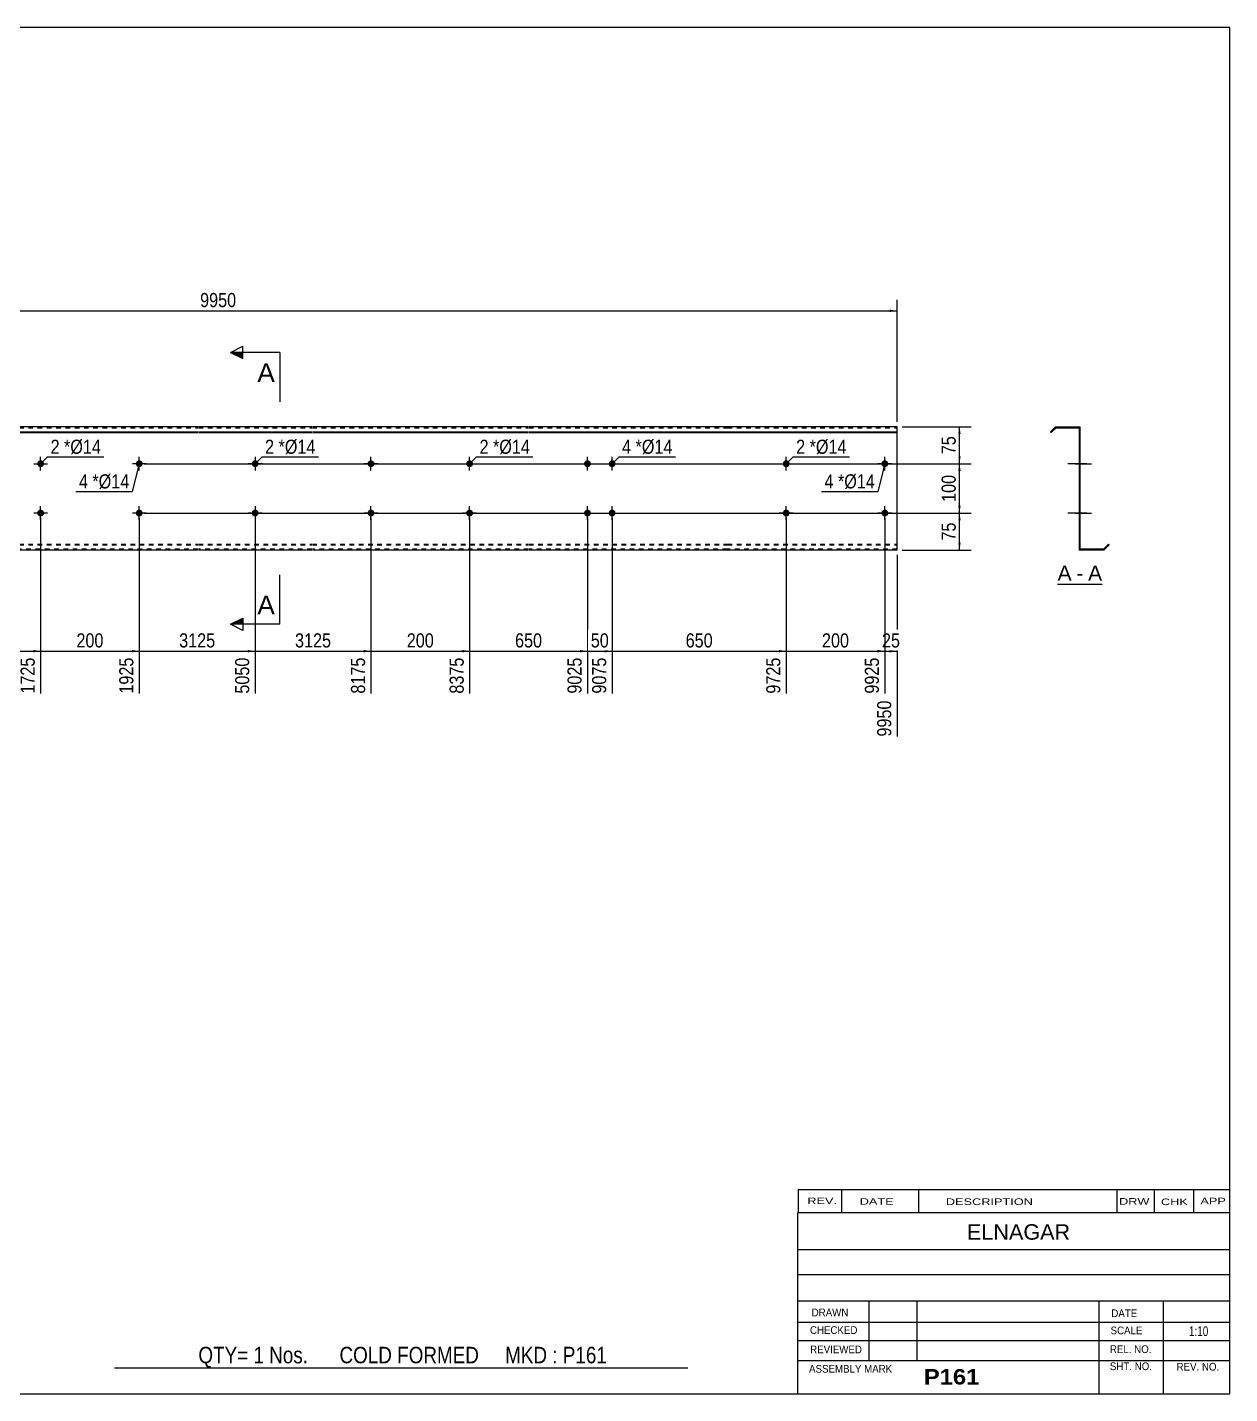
# Model space of a CAD drawing. Header units: millimetres. Extents: x -60 to 343, y -184 to 93.
# Drawn here: x 99 to 342.8, y -183.5 to 93.5 of the extents above; entities that cross this region are included whole.
import ezdxf

# ---------------------------------------------------------------- set-up
doc = ezdxf.new("R2010")
doc.units = ezdxf.units.MM
doc.linetypes.add('DXK_LINE_DOT1', pattern=[1.8814, 0.9407, -0.9407])
doc.styles.add('Arial', font='ARIAL.TTF', dxfattribs={"height": 0.2})
doc.styles.add('Arial Bold', font='ARIALBD.TTF', dxfattribs={"height": 0.2})
doc.styles.add('Arial Narrow', font='ARIALN.TTF', dxfattribs={"height": 0.2})

# ---------------------------------------------------------------- blocks, each defined once
blk = doc.blocks.new('Unknown-627189001-1825')
at = {"color": 5, "linetype": 'Continuous'}
for p, q in [((342.8, 93.47), (-57.2, 93.47)), ((-57.2, 93.47), (-57.2, -183.53)), ((342.8, -183.53), (342.8, 93.47)), ((-57.2, -183.53), (342.8, -183.53))]:
    blk.add_line(p, q, dxfattribs=at)
at = {"color": 174, "linetype": 'Continuous', "style": 'Arial'}
blk.add_text('Tekla structures', height=1.9102, rotation=90, dxfattribs=at).set_placement((-57.7, -183.03))
blk = doc.blocks.new('Unknown-627189001-12 - 1239')
at = {"color": 7, "linetype": 'Continuous'}
blk.add_line((307.9, -19.45), (316.93, -19.45), dxfattribs=at)
at = {"color": 0, "linetype": 'Continuous'}
blk.add_wipeout([(310.74, -18.7), (310.74, -15.5), (307.9, -15.5), (307.9, -18.7)], dxfattribs=at)
blk.add_wipeout([(313.13, -18.7), (313.13, -15.5), (311.7, -15.5), (311.7, -18.7)], dxfattribs=at)
at = {"color": 96, "linetype": 'Continuous', "style": 'Arial'}
blk.add_text('A', height=3.06, dxfattribs=at).set_placement((307.9, -18.7))
at = {"color": 0, "linetype": 'Continuous'}
blk.add_wipeout([(316.93, -18.7), (316.93, -15.5), (314.09, -15.5), (314.09, -18.7)], dxfattribs=at)
at = {"color": 96, "linetype": 'Continuous', "style": 'Arial'}
for s, p in [('A', (314.09, -18.7)), ('-', (311.7, -18.7))]:
    blk.add_text(s, height=3.06, dxfattribs=at).set_placement(p)
blk = doc.blocks.new('Bolt-627189001-1223 - 1203')
at = {"linetype": 'Continuous'}
blk.add_hatch(color=3, dxfattribs=at).paths.add_polyline_path([(187.98, -5, -1), (189.38, -5, -1)])
at = {"color": 3, "linetype": 'Continuous'}
for p, q in [((190.08, -5), (187.28, -5)), ((188.68, -6.4), (188.68, -3.6))]:
    blk.add_line(p, q, dxfattribs=at)
blk = doc.blocks.new('Part-627189001-1218 - 1203')
at = {"color": 2, "linetype": 'Continuous'}
for p, q in [((49.4, 12.5), (0, 12.5)), ((0, 12.5), (0, -12.5)), ((0, 11.44), (49.4, 11.44)), ((0, 11.3), (49.4, 11.3)), ((89.69, 12.5), (49.5, 12.5)), ((49.5, 11.44), (89.69, 11.44)), ((49.5, 11.3), (89.69, 11.3)), ((133.59, 12.5), (89.79, 12.5)), ((89.79, 11.44), (133.59, 11.44)), ((89.79, 11.3), (133.59, 11.3)), ((156.69, 12.5), (133.69, 12.5)), ((133.69, 11.44), (156.69, 11.44)), ((133.69, 11.3), (156.69, 11.3)), ((200.58, 12.5), (156.79, 12.5)), ((156.79, 11.44), (200.58, 11.44)), ((156.79, 11.3), (200.58, 11.3)), ((240.88, 12.5), (200.68, 12.5)), ((200.68, 11.44), (240.88, 11.44)), ((200.68, 11.3), (240.88, 11.3)), ((275.38, 12.5), (240.98, 12.5)), ((240.98, 11.44), (275.38, 11.44)), ((240.98, 11.3), (275.38, 11.3)), ((275.38, -12.5), (275.38, 12.5)), ((49.4, -12.5), (0, -12.5)), ((89.69, -12.5), (49.5, -12.5)), ((133.59, -12.5), (89.79, -12.5)), ((156.69, -12.5), (133.69, -12.5)), ((200.58, -12.5), (156.79, -12.5)), ((240.88, -12.5), (200.68, -12.5)), ((275.38, -12.5), (240.98, -12.5))]:
    blk.add_line(p, q, dxfattribs=at)
at = {"color": 7, "linetype": 'DXK_LINE_DOT1'}
for p, q in [((0, 12.3), (49.4, 12.3)), ((49.5, 12.3), (89.69, 12.3)), ((89.79, 12.3), (133.59, 12.3)), ((133.69, 12.3), (156.69, 12.3)), ((156.79, 12.3), (200.58, 12.3)), ((200.68, 12.3), (240.88, 12.3)), ((240.98, 12.3), (275.38, 12.3)), ((0, -11.3), (49.4, -11.3)), ((0, -11.44), (49.4, -11.44)), ((49.4, -12.3), (0, -12.3)), ((49.5, -11.3), (89.69, -11.3)), ((49.5, -11.44), (89.69, -11.44)), ((89.69, -12.3), (49.5, -12.3)), ((89.79, -11.3), (133.59, -11.3)), ((89.79, -11.44), (133.59, -11.44)), ((133.59, -12.3), (89.79, -12.3)), ((133.69, -11.3), (156.69, -11.3)), ((133.69, -11.44), (156.69, -11.44)), ((156.69, -12.3), (133.69, -12.3)), ((156.79, -11.3), (200.58, -11.3)), ((156.79, -11.44), (200.58, -11.44)), ((200.58, -12.3), (156.79, -12.3)), ((200.68, -11.3), (240.88, -11.3)), ((200.68, -11.44), (240.88, -11.44)), ((240.88, -12.3), (200.68, -12.3)), ((240.98, -11.3), (275.38, -11.3)), ((240.98, -11.44), (275.38, -11.44)), ((275.38, -12.3), (240.98, -12.3))]:
    blk.add_line(p, q, dxfattribs=at)
blk = doc.blocks.new('Bolt-627189001-1219 - 1203')
at = {"linetype": 'Continuous'}
for points in [[(211.88, 5, -1), (213.28, 5, -1)], [(216.88, 5, -1), (218.28, 5, -1)], [(211.88, -5, -1), (213.28, -5, -1)], [(216.88, -5, -1), (218.28, -5, -1)]]:
    blk.add_hatch(color=3, dxfattribs=at).paths.add_polyline_path(points)
at = {"color": 3, "linetype": 'Continuous'}
for p, q in [((212.58, 3.6), (212.58, 6.4)), ((217.58, 3.6), (217.58, 6.4)), ((211.18, 5), (213.98, 5)), ((216.18, 5), (218.98, 5)), ((211.18, -5), (213.98, -5)), ((212.58, -6.4), (212.58, -3.6)), ((216.18, -5), (218.98, -5)), ((217.58, -6.4), (217.58, -3.6))]:
    blk.add_line(p, q, dxfattribs=at)
blk = doc.blocks.new('Bolt-627189001-1220 - 1203')
at = {"linetype": 'Continuous'}
blk.add_hatch(color=3, dxfattribs=at).paths.add_polyline_path([(187.98, 5, -1), (189.38, 5, -1)])
at = {"color": 3, "linetype": 'Continuous'}
for p, q in [((188.68, 3.6), (188.68, 6.4)), ((187.28, 5), (190.08, 5))]:
    blk.add_line(p, q, dxfattribs=at)
blk = doc.blocks.new('Bolt-627189001-1221 - 1203')
at = {"linetype": 'Continuous'}
blk.add_hatch(color=3, dxfattribs=at).paths.add_polyline_path([(252.18, 5, -1), (253.58, 5, -1)])
at = {"color": 3, "linetype": 'Continuous'}
for p, q in [((252.88, 3.6), (252.88, 6.4)), ((251.48, 5), (254.28, 5))]:
    blk.add_line(p, q, dxfattribs=at)
blk = doc.blocks.new('Bolt-627189001-1222 - 1203')
at = {"linetype": 'Continuous'}
blk.add_hatch(color=3, dxfattribs=at).paths.add_polyline_path([(252.18, -5, -1), (253.58, -5, -1)])
at = {"color": 3, "linetype": 'Continuous'}
for p, q in [((254.28, -5), (251.48, -5)), ((252.88, -6.4), (252.88, -3.6))]:
    blk.add_line(p, q, dxfattribs=at)
blk = doc.blocks.new('Bolt-627189001-1224 - 1203')
at = {"linetype": 'Continuous'}
for points in [[(167.98, -5, -1), (169.38, -5, -1)], [(272.18, -5, -1), (273.58, -5, -1)]]:
    blk.add_hatch(color=3, dxfattribs=at).paths.add_polyline_path(points)
at = {"color": 3, "linetype": 'Continuous'}
for p, q in [((170.08, -5), (167.28, -5)), ((168.68, -6.4), (168.68, -3.6)), ((274.28, -5), (271.48, -5)), ((272.88, -6.4), (272.88, -3.6))]:
    blk.add_line(p, q, dxfattribs=at)
blk = doc.blocks.new('Bolt-627189001-1225 - 1203')
at = {"linetype": 'Continuous'}
for points in [[(167.98, 5, -1), (169.38, 5, -1)], [(272.18, 5, -1), (273.58, 5, -1)]]:
    blk.add_hatch(color=3, dxfattribs=at).paths.add_polyline_path(points)
at = {"color": 3, "linetype": 'Continuous'}
for p, q in [((168.68, 3.6), (168.68, 6.4)), ((272.88, 3.6), (272.88, 6.4)), ((170.08, 5), (167.28, 5)), ((274.28, 5), (271.48, 5))]:
    blk.add_line(p, q, dxfattribs=at)
blk = doc.blocks.new('Bolt-627189001-1226 - 1203')
at = {"linetype": 'Continuous'}
for points in [[(16.8, 5, -1), (18.2, 5, -1)], [(120.99, 5, -1), (122.39, 5, -1)]]:
    blk.add_hatch(color=3, dxfattribs=at).paths.add_polyline_path(points)
at = {"color": 3, "linetype": 'Continuous'}
for p, q in [((17.5, 3.6), (17.5, 6.4)), ((121.69, 3.6), (121.69, 6.4)), ((18.9, 5), (16.1, 5)), ((123.09, 5), (120.29, 5))]:
    blk.add_line(p, q, dxfattribs=at)
blk = doc.blocks.new('Bolt-627189001-1227 - 1203')
at = {"linetype": 'Continuous'}
for points in [[(16.8, -5, -1), (18.2, -5, -1)], [(120.99, -5, -1), (122.39, -5, -1)]]:
    blk.add_hatch(color=3, dxfattribs=at).paths.add_polyline_path(points)
at = {"color": 3, "linetype": 'Continuous'}
for p, q in [((18.9, -5), (16.1, -5)), ((17.5, -6.4), (17.5, -3.6)), ((123.09, -5), (120.29, -5)), ((121.69, -6.4), (121.69, -3.6))]:
    blk.add_line(p, q, dxfattribs=at)
blk = doc.blocks.new('Bolt-627189001-1228 - 1203')
at = {"linetype": 'Continuous'}
for points in [[(145.89, 5, -1), (144.49, 5, -1)], [(145.89, -5, -1), (144.49, -5, -1)]]:
    blk.add_hatch(color=3, dxfattribs=at).paths.add_polyline_path(points)
at = {"color": 3, "linetype": 'Continuous'}
for p, q in [((145.19, 6.4), (145.19, 3.6)), ((146.59, 5), (143.79, 5)), ((146.59, -5), (143.79, -5)), ((145.19, -3.6), (145.19, -6.4))]:
    blk.add_line(p, q, dxfattribs=at)
blk = doc.blocks.new('Bolt-627189001-1231 - 1203')
at = {"linetype": 'Continuous'}
blk.add_hatch(color=3, dxfattribs=at).paths.add_polyline_path([(100.99, 5, -1), (102.39, 5, -1)])
at = {"color": 3, "linetype": 'Continuous'}
for p, q in [((101.69, 3.6), (101.69, 6.4)), ((100.29, 5), (103.09, 5))]:
    blk.add_line(p, q, dxfattribs=at)
blk = doc.blocks.new('Bolt-627189001-1232 - 1203')
at = {"linetype": 'Continuous'}
blk.add_hatch(color=3, dxfattribs=at).paths.add_polyline_path([(100.99, -5, -1), (102.39, -5, -1)])
at = {"color": 3, "linetype": 'Continuous'}
for p, q in [((103.09, -5), (100.29, -5)), ((101.69, -6.4), (101.69, -3.6))]:
    blk.add_line(p, q, dxfattribs=at)
blk = doc.blocks.new('Part-627189001-1241 - 1239')
at = {"color": 2, "linetype": 'Continuous'}
for p, q in [((307.51, 12.5), (306.45, 11.44)), ((306.45, 11.44), (306.6, 11.3)), ((307.6, 12.3), (306.6, 11.3)), ((307.51, 12.5), (312.51, 12.5)), ((307.6, 12.3), (312.31, 12.3)), ((312.31, 12.3), (312.31, -12.5)), ((312.51, -12.3), (312.51, 12.5)), ((317.31, -12.5), (312.31, -12.5)), ((317.23, -12.3), (312.51, -12.3)), ((317.23, -12.3), (318.23, -11.3)), ((317.31, -12.5), (318.38, -11.44)), ((318.38, -11.44), (318.23, -11.3))]:
    blk.add_line(p, q, dxfattribs=at)
blk = doc.blocks.new('Bolt-627189001-1242 - 1239')
at = {"linetype": 'Continuous'}
for points in [[(312.31, 5.7), (312.31, 4.3), (312.51, 4.3), (312.51, 5.7)], [(312.31, 5.7), (312.31, 4.3), (312.51, 4.3), (312.51, 5.7)], [(312.31, -4.3), (312.31, -5.7), (312.51, -5.7), (312.51, -4.3)], [(312.31, -4.3), (312.31, -5.7), (312.51, -5.7), (312.51, -4.3)]]:
    blk.add_hatch(color=3, dxfattribs=at).paths.add_polyline_path(points)
at = {"color": 3, "linetype": 'Continuous'}
for p, q in [((312.51, 5.7), (312.31, 5.7)), ((312.51, 5.7), (312.31, 5.7)), ((313.81, 5), (310.01, 5)), ((313.81, 5), (310.01, 5)), ((312.51, 4.3), (312.31, 4.3)), ((312.51, 4.3), (312.31, 4.3)), ((313.81, -5), (310.01, -5)), ((313.81, -5), (310.01, -5)), ((312.51, -4.3), (312.31, -4.3)), ((312.51, -4.3), (312.31, -4.3)), ((312.51, -5.7), (312.31, -5.7)), ((312.51, -5.7), (312.31, -5.7))]:
    blk.add_line(p, q, dxfattribs=at)
blk = doc.blocks.new('Bolt-627189001-1243 - 1239')
at = {"linetype": 'Continuous'}
blk.add_hatch(color=3, dxfattribs=at).paths.add_polyline_path([(312.31, 5.7), (312.31, 4.3), (312.51, 4.3), (312.51, 5.7)])
at = {"color": 3, "linetype": 'Continuous'}
for p, q in [((312.51, 5.7), (312.31, 5.7)), ((313.46, 5), (310.16, 5)), ((312.51, 4.3), (312.31, 4.3))]:
    blk.add_line(p, q, dxfattribs=at)
blk = doc.blocks.new('Bolt-627189001-1244 - 1239')
at = {"linetype": 'Continuous'}
blk.add_hatch(color=3, dxfattribs=at).paths.add_polyline_path([(312.31, 5.7), (312.31, 4.3), (312.51, 4.3), (312.51, 5.7)])
at = {"color": 3, "linetype": 'Continuous'}
for p, q in [((312.51, 5.7), (312.31, 5.7)), ((313.46, 5), (310.16, 5)), ((312.51, 4.3), (312.31, 4.3))]:
    blk.add_line(p, q, dxfattribs=at)
blk = doc.blocks.new('Bolt-627189001-1245 - 1239')
at = {"linetype": 'Continuous'}
blk.add_hatch(color=3, dxfattribs=at).paths.add_polyline_path([(312.31, -4.3), (312.31, -5.7), (312.51, -5.7), (312.51, -4.3)])
at = {"color": 3, "linetype": 'Continuous'}
for p, q in [((311.51, -5), (314.81, -5)), ((312.31, -4.3), (312.51, -4.3)), ((312.31, -5.7), (312.51, -5.7))]:
    blk.add_line(p, q, dxfattribs=at)
blk = doc.blocks.new('Bolt-627189001-1246 - 1239')
at = {"linetype": 'Continuous'}
blk.add_hatch(color=3, dxfattribs=at).paths.add_polyline_path([(312.31, -4.3), (312.31, -5.7), (312.51, -5.7), (312.51, -4.3)])
at = {"color": 3, "linetype": 'Continuous'}
for p, q in [((311.51, -5), (314.81, -5)), ((312.31, -4.3), (312.51, -4.3)), ((312.31, -5.7), (312.51, -5.7))]:
    blk.add_line(p, q, dxfattribs=at)
blk = doc.blocks.new('Bolt-627189001-1247 - 1239')
at = {"linetype": 'Continuous'}
blk.add_hatch(color=3, dxfattribs=at).paths.add_polyline_path([(312.31, -4.3), (312.31, -5.7), (312.51, -5.7), (312.51, -4.3)])
blk.add_hatch(color=3, dxfattribs=at).paths.add_polyline_path([(312.31, -4.3), (312.31, -5.7), (312.51, -5.7), (312.51, -4.3)])
at = {"color": 3, "linetype": 'Continuous'}
for p, q in [((311.51, -5), (314.81, -5)), ((311.51, -5), (314.81, -5)), ((312.31, -4.3), (312.51, -4.3)), ((312.31, -4.3), (312.51, -4.3)), ((312.31, -5.7), (312.51, -5.7)), ((312.31, -5.7), (312.51, -5.7))]:
    blk.add_line(p, q, dxfattribs=at)
blk = doc.blocks.new('Bolt-627189001-1248 - 1239')
at = {"linetype": 'Continuous'}
blk.add_hatch(color=3, dxfattribs=at).paths.add_polyline_path([(312.31, 5.7), (312.31, 4.3), (312.51, 4.3), (312.51, 5.7)])
blk.add_hatch(color=3, dxfattribs=at).paths.add_polyline_path([(312.31, 5.7), (312.31, 4.3), (312.51, 4.3), (312.51, 5.7)])
at = {"color": 3, "linetype": 'Continuous'}
for p, q in [((312.31, 5.7), (312.51, 5.7)), ((312.31, 5.7), (312.51, 5.7)), ((311.51, 5), (314.81, 5)), ((311.51, 5), (314.81, 5)), ((312.31, 4.3), (312.51, 4.3)), ((312.31, 4.3), (312.51, 4.3))]:
    blk.add_line(p, q, dxfattribs=at)
blk = doc.blocks.new('Bolt-627189001-1249 - 1239')
at = {"linetype": 'Continuous'}
blk.add_hatch(color=3, dxfattribs=at).paths.add_polyline_path([(312.31, 5.7), (312.31, 4.3), (312.51, 4.3), (312.51, 5.7)])
blk.add_hatch(color=3, dxfattribs=at).paths.add_polyline_path([(312.31, 5.7), (312.31, 4.3), (312.51, 4.3), (312.51, 5.7)])
at = {"color": 3, "linetype": 'Continuous'}
for p, q in [((312.31, 5.7), (312.51, 5.7)), ((312.31, 5.7), (312.51, 5.7)), ((311.49, 5), (314.79, 5)), ((311.49, 5), (314.79, 5)), ((312.31, 4.3), (312.51, 4.3)), ((312.31, 4.3), (312.51, 4.3))]:
    blk.add_line(p, q, dxfattribs=at)
blk = doc.blocks.new('Bolt-627189001-1250 - 1239')
at = {"linetype": 'Continuous'}
blk.add_hatch(color=3, dxfattribs=at).paths.add_polyline_path([(312.31, -4.3), (312.31, -5.7), (312.51, -5.7), (312.51, -4.3)])
blk.add_hatch(color=3, dxfattribs=at).paths.add_polyline_path([(312.31, -4.3), (312.31, -5.7), (312.51, -5.7), (312.51, -4.3)])
at = {"color": 3, "linetype": 'Continuous'}
for p, q in [((311.49, -5), (314.79, -5)), ((311.49, -5), (314.79, -5)), ((312.31, -4.3), (312.51, -4.3)), ((312.31, -4.3), (312.51, -4.3)), ((312.31, -5.7), (312.51, -5.7)), ((312.31, -5.7), (312.51, -5.7))]:
    blk.add_line(p, q, dxfattribs=at)
blk = doc.blocks.new('Bolt-627189001-1251 - 1239')
at = {"linetype": 'Continuous'}
for points in [[(312.51, 4.3), (312.51, 5.7), (312.31, 5.7), (312.31, 4.3)], [(312.51, -5.7), (312.51, -4.3), (312.31, -4.3), (312.31, -5.7)]]:
    blk.add_hatch(color=3, dxfattribs=at).paths.add_polyline_path(points)
at = {"color": 3, "linetype": 'Continuous'}
for p, q in [((312.51, 5.7), (312.31, 5.7)), ((312.51, 5), (310.31, 5)), ((312.51, 4.3), (312.31, 4.3)), ((312.51, -5), (310.31, -5)), ((312.51, -4.3), (312.31, -4.3)), ((312.51, -5.7), (312.31, -5.7))]:
    blk.add_line(p, q, dxfattribs=at)
blk = doc.blocks.new('Bolt-627189001-1252 - 1239')
at = {"linetype": 'Continuous'}
for points in [[(312.31, 5.7), (312.31, 4.3), (312.51, 4.3), (312.51, 5.7)], [(312.31, 5.7), (312.31, 4.3), (312.51, 4.3), (312.51, 5.7)], [(312.31, -4.3), (312.31, -5.7), (312.51, -5.7), (312.51, -4.3)], [(312.31, -4.3), (312.31, -5.7), (312.51, -5.7), (312.51, -4.3)]]:
    blk.add_hatch(color=3, dxfattribs=at).paths.add_polyline_path(points)
at = {"color": 3, "linetype": 'Continuous'}
for p, q in [((312.51, 5.7), (312.31, 5.7)), ((312.51, 5.7), (312.31, 5.7)), ((313.84, 5), (310.04, 5)), ((313.84, 5), (310.04, 5)), ((312.51, 4.3), (312.31, 4.3)), ((312.51, 4.3), (312.31, 4.3)), ((313.84, -5), (310.04, -5)), ((313.84, -5), (310.04, -5)), ((312.51, -4.3), (312.31, -4.3)), ((312.51, -4.3), (312.31, -4.3)), ((312.51, -5.7), (312.31, -5.7)), ((312.51, -5.7), (312.31, -5.7))]:
    blk.add_line(p, q, dxfattribs=at)
blk = doc.blocks.new('Bolt-627189001-1253 - 1239')
at = {"linetype": 'Continuous'}
blk.add_hatch(color=3, dxfattribs=at).paths.add_polyline_path([(312.31, 5.7), (312.31, 4.3), (312.51, 4.3), (312.51, 5.7)])
at = {"color": 3, "linetype": 'Continuous'}
for p, q in [((312.51, 5.7), (312.31, 5.7)), ((313.46, 5), (310.16, 5)), ((312.51, 4.3), (312.31, 4.3))]:
    blk.add_line(p, q, dxfattribs=at)
blk = doc.blocks.new('Bolt-627189001-1254 - 1239')
at = {"linetype": 'Continuous'}
blk.add_hatch(color=3, dxfattribs=at).paths.add_polyline_path([(312.31, 5.7), (312.31, 4.3), (312.51, 4.3), (312.51, 5.7)])
at = {"color": 3, "linetype": 'Continuous'}
for p, q in [((312.51, 5.7), (312.31, 5.7)), ((313.46, 5), (310.16, 5)), ((312.51, 4.3), (312.31, 4.3))]:
    blk.add_line(p, q, dxfattribs=at)
blk = doc.blocks.new('Bolt-627189001-1255 - 1239')
at = {"linetype": 'Continuous'}
blk.add_hatch(color=3, dxfattribs=at).paths.add_polyline_path([(312.31, -4.3), (312.31, -5.7), (312.51, -5.7), (312.51, -4.3)])
at = {"color": 3, "linetype": 'Continuous'}
for p, q in [((311.49, -5), (314.79, -5)), ((312.31, -4.3), (312.51, -4.3)), ((312.31, -5.7), (312.51, -5.7))]:
    blk.add_line(p, q, dxfattribs=at)
blk = doc.blocks.new('Bolt-627189001-1256 - 1239')
at = {"linetype": 'Continuous'}
blk.add_hatch(color=3, dxfattribs=at).paths.add_polyline_path([(312.31, -4.3), (312.31, -5.7), (312.51, -5.7), (312.51, -4.3)])
at = {"color": 3, "linetype": 'Continuous'}
for p, q in [((311.49, -5), (314.79, -5)), ((312.31, -4.3), (312.51, -4.3)), ((312.31, -5.7), (312.51, -5.7))]:
    blk.add_line(p, q, dxfattribs=at)
blk = doc.blocks.new('StraightDimension-627189001-1279 - 1203')
at = {"linetype": 'Continuous'}
blk.add_hatch(color=7, dxfattribs=at).paths.add_polyline_path([(211.08, -32.75), (212.58, -33), (211.08, -33.25)])
at = {"color": 7, "linetype": 'Continuous'}
for p, q in [((188.68, -6), (188.68, -41.61)), ((212.58, -6), (212.58, -41.61)), ((188.68, -33), (212.58, -33))]:
    blk.add_line(p, q, dxfattribs=at)
at = {"color": 0}
blk.add_wipeout([(203.97, -32.85), (203.97, -28.65), (197.29, -28.65), (197.29, -32.85)], dxfattribs=at)
at = {"color": 0, "linetype": 'Continuous'}
blk.add_wipeout([(211.98, -33.7), (207.78, -33.7), (207.78, -42.21), (211.98, -42.21)], dxfattribs=at)
at = {"color": 3, "style": 'Arial Narrow'}
blk.add_text('650', height=2.863, dxfattribs=at).set_placement((197.89, -32.25))
at = {"color": 3, "linetype": 'Continuous', "style": 'Arial Narrow'}
blk.add_text('9025', height=2.863, rotation=90.0002, dxfattribs=at).set_placement((211.38, -41.61))
blk = doc.blocks.new('StraightDimension-627189001-1348 - 1203')
at = {"linetype": 'Continuous'}
for points in [[(287.75, 11), (288, 12.5), (288.25, 11)], [(288.25, 6.5), (288, 5), (287.75, 6.5)]]:
    blk.add_hatch(color=7, dxfattribs=at).paths.add_polyline_path(points)
at = {"color": 7, "linetype": 'Continuous'}
for p, q in [((276.38, 12.5), (290.4, 12.5)), ((288, 5), (288, 12.5)), ((122.69, 5), (290.4, 5))]:
    blk.add_line(p, q, dxfattribs=at)
at = {"color": 0}
blk.add_wipeout([(287.85, 11.18), (283.65, 11.18), (283.65, 6.32), (287.85, 6.32)], dxfattribs=at)
at = {"color": 3, "style": 'Arial Narrow'}
blk.add_text('75', height=2.863, rotation=90.0002, dxfattribs=at).set_placement((287.25, 6.92))
blk = doc.blocks.new('StraightDimension-627189001-1284 - 1203')
at = {"linetype": 'Continuous'}
blk.add_hatch(color=7, dxfattribs=at).paths.add_polyline_path([(100.19, -32.75), (101.69, -33), (100.19, -33.25)])
at = {"color": 7, "linetype": 'Continuous'}
for p, q in [((77.8, -6), (77.8, -41.61)), ((101.69, -6), (101.69, -41.61)), ((77.8, -33), (101.69, -33))]:
    blk.add_line(p, q, dxfattribs=at)
at = {"color": 0}
blk.add_wipeout([(93.09, -32.85), (93.09, -28.65), (86.4, -28.65), (86.4, -32.85)], dxfattribs=at)
at = {"color": 0, "linetype": 'Continuous'}
blk.add_wipeout([(101.09, -33.7), (96.89, -33.7), (96.89, -42.21), (101.09, -42.21)], dxfattribs=at)
at = {"color": 3, "style": 'Arial Narrow'}
blk.add_text('650', height=2.863, dxfattribs=at).set_placement((87, -32.25))
at = {"color": 3, "linetype": 'Continuous', "style": 'Arial Narrow'}
blk.add_text('1725', height=2.863, rotation=90.0002, dxfattribs=at).set_placement((100.49, -41.61))
blk = doc.blocks.new('StraightDimension-627189001-1283 - 1203')
at = {"linetype": 'Continuous'}
blk.add_hatch(color=7, dxfattribs=at).paths.add_polyline_path([(120.19, -32.75), (121.69, -33), (120.19, -33.25)])
at = {"color": 7, "linetype": 'Continuous'}
for p, q in [((101.69, -6), (101.69, -41.61)), ((121.69, -6), (121.69, -41.61)), ((101.69, -33), (121.69, -33))]:
    blk.add_line(p, q, dxfattribs=at)
at = {"color": 0}
blk.add_wipeout([(115.03, -32.85), (115.03, -28.65), (108.35, -28.65), (108.35, -32.85)], dxfattribs=at)
at = {"color": 0, "linetype": 'Continuous'}
blk.add_wipeout([(121.09, -33.7), (116.89, -33.7), (116.89, -42.21), (121.09, -42.21)], dxfattribs=at)
at = {"color": 3, "style": 'Arial Narrow'}
blk.add_text('200', height=2.863, dxfattribs=at).set_placement((108.95, -32.25))
at = {"color": 3, "linetype": 'Continuous', "style": 'Arial Narrow'}
blk.add_text('1925', height=2.863, rotation=90.0002, dxfattribs=at).set_placement((120.49, -41.61))
blk = doc.blocks.new('StraightDimension-627189001-1282 - 1203')
at = {"linetype": 'Continuous'}
blk.add_hatch(color=7, dxfattribs=at).paths.add_polyline_path([(143.69, -32.75), (145.19, -33), (143.69, -33.25)])
at = {"color": 7, "linetype": 'Continuous'}
for p, q in [((121.69, -6), (121.69, -41.61)), ((145.19, -6), (145.19, -41.61)), ((121.69, -33), (145.19, -33))]:
    blk.add_line(p, q, dxfattribs=at)
at = {"color": 0}
blk.add_wipeout([(137.7, -32.85), (137.7, -28.65), (129.18, -28.65), (129.18, -32.85)], dxfattribs=at)
at = {"color": 0, "linetype": 'Continuous'}
blk.add_wipeout([(144.59, -33.7), (140.39, -33.7), (140.39, -42.21), (144.59, -42.21)], dxfattribs=at)
at = {"color": 3, "style": 'Arial Narrow'}
blk.add_text('3125', height=2.863, dxfattribs=at).set_placement((129.78, -32.25))
at = {"color": 3, "linetype": 'Continuous', "style": 'Arial Narrow'}
blk.add_text('5050', height=2.863, rotation=90.0002, dxfattribs=at).set_placement((143.99, -41.61))
blk = doc.blocks.new('StraightDimension-627189001-1350 - 1203')
at = {"linetype": 'Continuous'}
for points in [[(287.75, -6.5), (288, -5), (288.25, -6.5)], [(288.25, -11), (288, -12.5), (287.75, -11)]]:
    blk.add_hatch(color=7, dxfattribs=at).paths.add_polyline_path(points)
at = {"color": 7, "linetype": 'Continuous'}
for p, q in [((122.69, -5), (290.4, -5)), ((288, -12.5), (288, -5)), ((276.38, -12.5), (290.4, -12.5))]:
    blk.add_line(p, q, dxfattribs=at)
at = {"color": 0}
blk.add_wipeout([(287.85, -6.32), (283.65, -6.32), (283.65, -11.18), (287.85, -11.18)], dxfattribs=at)
at = {"color": 3, "style": 'Arial Narrow'}
blk.add_text('75', height=2.863, rotation=90.0002, dxfattribs=at).set_placement((287.25, -10.58))
blk = doc.blocks.new('StraightDimension-627189001-1280 - 1203')
at = {"linetype": 'Continuous'}
blk.add_hatch(color=7, dxfattribs=at).paths.add_polyline_path([(187.18, -32.75), (188.68, -33), (187.18, -33.25)])
at = {"color": 7, "linetype": 'Continuous'}
for p, q in [((168.68, -6), (168.68, -41.61)), ((188.68, -6), (188.68, -41.61)), ((168.68, -33), (188.68, -33))]:
    blk.add_line(p, q, dxfattribs=at)
at = {"color": 0}
blk.add_wipeout([(182.03, -32.85), (182.03, -28.65), (175.34, -28.65), (175.34, -32.85)], dxfattribs=at)
at = {"color": 0, "linetype": 'Continuous'}
blk.add_wipeout([(188.08, -33.7), (183.88, -33.7), (183.88, -42.21), (188.08, -42.21)], dxfattribs=at)
at = {"color": 3, "style": 'Arial Narrow'}
blk.add_text('200', height=2.863, dxfattribs=at).set_placement((175.94, -32.25))
at = {"color": 3, "linetype": 'Continuous', "style": 'Arial Narrow'}
blk.add_text('8375', height=2.863, rotation=90.0002, dxfattribs=at).set_placement((187.48, -41.61))
blk = doc.blocks.new('StraightDimension-627189001-1275 - 1203')
at = {"linetype": 'Continuous'}
blk.add_hatch(color=7, dxfattribs=at).paths.add_polyline_path([(273.88, -32.75), (275.38, -33), (273.88, -33.25)])
at = {"color": 7, "linetype": 'Continuous'}
for p, q in [((272.88, -6), (272.88, -41.61)), ((275.38, -13.5), (275.38, -50.31)), ((272.88, -33), (275.38, -33))]:
    blk.add_line(p, q, dxfattribs=at)
at = {"color": 0}
blk.add_wipeout([(276.55, -32.85), (276.55, -28.65), (271.7, -28.65), (271.7, -32.85)], dxfattribs=at)
at = {"color": 0, "linetype": 'Continuous'}
blk.add_wipeout([(274.78, -42.4), (270.58, -42.4), (270.58, -50.91), (274.78, -50.91)], dxfattribs=at)
at = {"color": 3, "style": 'Arial Narrow'}
blk.add_text('25', height=2.863, dxfattribs=at).set_placement((272.3, -32.25))
at = {"color": 3, "linetype": 'Continuous', "style": 'Arial Narrow'}
blk.add_text('9950', height=2.863, rotation=90.0002, dxfattribs=at).set_placement((274.18, -50.31))
blk = doc.blocks.new('StraightDimension-627189001-1281 - 1203')
at = {"linetype": 'Continuous'}
blk.add_hatch(color=7, dxfattribs=at).paths.add_polyline_path([(167.18, -32.75), (168.68, -33), (167.18, -33.25)])
at = {"color": 7, "linetype": 'Continuous'}
for p, q in [((145.19, -6), (145.19, -41.61)), ((168.68, -6), (168.68, -41.61)), ((145.19, -33), (168.68, -33))]:
    blk.add_line(p, q, dxfattribs=at)
at = {"color": 0}
blk.add_wipeout([(161.19, -32.85), (161.19, -28.65), (152.68, -28.65), (152.68, -32.85)], dxfattribs=at)
at = {"color": 0, "linetype": 'Continuous'}
blk.add_wipeout([(168.08, -33.7), (163.88, -33.7), (163.88, -42.21), (168.08, -42.21)], dxfattribs=at)
at = {"color": 3, "style": 'Arial Narrow'}
blk.add_text('3125', height=2.863, dxfattribs=at).set_placement((153.28, -32.25))
at = {"color": 3, "linetype": 'Continuous', "style": 'Arial Narrow'}
blk.add_text('8175', height=2.863, rotation=90.0002, dxfattribs=at).set_placement((167.48, -41.61))
blk = doc.blocks.new('StraightDimension-627189001-1349 - 1203')
at = {"linetype": 'Continuous'}
for points in [[(287.75, 3.5), (288, 5), (288.25, 3.5)], [(288.25, -3.5), (288, -5), (287.75, -3.5)]]:
    blk.add_hatch(color=7, dxfattribs=at).paths.add_polyline_path(points)
at = {"color": 7, "linetype": 'Continuous'}
for p, q in [((122.69, 5), (290.4, 5)), ((288, -5), (288, 5)), ((122.69, -5), (290.4, -5))]:
    blk.add_line(p, q, dxfattribs=at)
at = {"color": 0}
blk.add_wipeout([(287.85, 3.34), (283.65, 3.34), (283.65, -3.34), (287.85, -3.34)], dxfattribs=at)
at = {"color": 3, "style": 'Arial Narrow'}
blk.add_text('100', height=2.863, rotation=90.0002, dxfattribs=at).set_placement((287.25, -2.74))
blk = doc.blocks.new('StraightDimension-627189001-1278 - 1203')
at = {"linetype": 'Continuous'}
blk.add_hatch(color=7, dxfattribs=at).paths.add_polyline_path([(216.08, -32.75), (217.58, -33), (216.08, -33.25)])
at = {"color": 7, "linetype": 'Continuous'}
for p, q in [((212.58, -6), (212.58, -41.61)), ((217.58, -6), (217.58, -41.61)), ((212.58, -33), (217.58, -33))]:
    blk.add_line(p, q, dxfattribs=at)
at = {"color": 0}
blk.add_wipeout([(217.51, -32.85), (217.51, -28.65), (212.65, -28.65), (212.65, -32.85)], dxfattribs=at)
at = {"color": 3, "style": 'Arial Narrow'}
blk.add_text('50', height=2.863, dxfattribs=at).set_placement((213.25, -32.25))
at = {"color": 0, "linetype": 'Continuous'}
blk.add_wipeout([(216.98, -33.7), (212.78, -33.7), (212.78, -42.21), (216.98, -42.21)], dxfattribs=at)
at = {"color": 3, "linetype": 'Continuous', "style": 'Arial Narrow'}
blk.add_text('9075', height=2.863, rotation=90.0002, dxfattribs=at).set_placement((216.38, -41.61))
blk = doc.blocks.new('StraightDimension-627189001-1276 - 1203')
at = {"linetype": 'Continuous'}
blk.add_hatch(color=7, dxfattribs=at).paths.add_polyline_path([(271.38, -32.75), (272.88, -33), (271.38, -33.25)])
at = {"color": 7, "linetype": 'Continuous'}
for p, q in [((252.88, -6), (252.88, -41.61)), ((272.88, -6), (272.88, -41.61)), ((252.88, -33), (272.88, -33))]:
    blk.add_line(p, q, dxfattribs=at)
at = {"color": 0}
blk.add_wipeout([(266.22, -32.85), (266.22, -28.65), (259.53, -28.65), (259.53, -32.85)], dxfattribs=at)
at = {"color": 0, "linetype": 'Continuous'}
blk.add_wipeout([(272.28, -33.7), (268.08, -33.7), (268.08, -42.21), (272.28, -42.21)], dxfattribs=at)
at = {"color": 3, "style": 'Arial Narrow'}
blk.add_text('200', height=2.863, dxfattribs=at).set_placement((260.13, -32.25))
at = {"color": 3, "linetype": 'Continuous', "style": 'Arial Narrow'}
blk.add_text('9925', height=2.863, rotation=90.0002, dxfattribs=at).set_placement((271.68, -41.61))
blk = doc.blocks.new('StraightDimension-627189001-1277 - 1203')
at = {"linetype": 'Continuous'}
blk.add_hatch(color=7, dxfattribs=at).paths.add_polyline_path([(251.38, -32.75), (252.88, -33), (251.38, -33.25)])
at = {"color": 7, "linetype": 'Continuous'}
for p, q in [((217.58, -6), (217.58, -41.61)), ((252.88, -6), (252.88, -41.61)), ((217.58, -33), (252.88, -33))]:
    blk.add_line(p, q, dxfattribs=at)
at = {"color": 0}
blk.add_wipeout([(238.57, -32.85), (238.57, -28.65), (231.89, -28.65), (231.89, -32.85)], dxfattribs=at)
at = {"color": 0, "linetype": 'Continuous'}
blk.add_wipeout([(252.28, -33.7), (248.08, -33.7), (248.08, -42.21), (252.28, -42.21)], dxfattribs=at)
at = {"color": 3, "style": 'Arial Narrow'}
blk.add_text('650', height=2.863, dxfattribs=at).set_placement((232.49, -32.25))
at = {"color": 3, "linetype": 'Continuous', "style": 'Arial Narrow'}
blk.add_text('9725', height=2.863, rotation=90.0002, dxfattribs=at).set_placement((251.68, -41.61))
blk = doc.blocks.new('StraightDimension-627189001-1370 - 1203')
at = {"linetype": 'Continuous'}
for points in [[(1.5, 35.75), (0, 36), (1.5, 36.25)], [(273.88, 36.25), (275.38, 36), (273.88, 35.75)]]:
    blk.add_hatch(color=7, dxfattribs=at).paths.add_polyline_path(points)
at = {"color": 7, "linetype": 'Continuous'}
for p, q in [((0, 13.5), (0, 38.25)), ((275.38, 13.5), (275.38, 38.25)), ((0, 36), (275.38, 36))]:
    blk.add_line(p, q, dxfattribs=at)
at = {"color": 0}
blk.add_wipeout([(141.94, 36.15), (141.94, 40.35), (133.43, 40.35), (133.43, 36.15)], dxfattribs=at)
at = {"color": 3, "style": 'Arial Narrow'}
blk.add_text('9950', height=2.863, dxfattribs=at).set_placement((134.03, 36.75))
blk = doc.blocks.new('CBS_CALLOFF-627189001-1902')
at = {"color": 7, "linetype": 'Continuous'}
blk.add_line((116.68, -178.26), (232.91, -178.28), dxfattribs=at)
at = {"color": 3, "linetype": 'Continuous', "style": 'Arial Narrow'}
blk.add_text('QTY= 1 Nos.      COLD FORMED     MKD : P161', height=3.3405, dxfattribs=at).set_placement((133.68, -177.37))
blk = doc.blocks.new('CBS_NAME_BLOG-627189001-1903')
at = {"color": 7, "linetype": 'Continuous'}
for p, q in [((255.21, -146.78), (342.73, -146.78)), ((255.21, -183.49), (255.21, -146.78)), ((255.21, -154.31), (342.73, -154.31)), ((255.28, -159.37), (342.8, -159.37)), ((255.21, -164.74), (342.73, -164.74)), ((269.73, -176.84), (269.73, -164.75)), ((279.42, -176.82), (279.42, -164.75)), ((316.33, -183.49), (316.33, -164.75)), ((329.38, -183.49), (329.38, -164.74)), ((255.22, -169.04), (342.8, -169.02)), ((255.21, -172.78), (342.73, -172.78)), ((255.21, -176.83), (342.73, -176.83)), ((255.21, -183.53), (342.8, -183.53))]:
    blk.add_line(p, q, dxfattribs=at)
at = {"color": 3, "linetype": 'Continuous', "style": 'Arial'}
blk.add_text('ELNAGAR', height=3.133, dxfattribs=at).set_placement((289.53, -152.31))
at = {"color": 3, "linetype": 'Continuous'}
for s, height, style, width, p in [('DRAWN', 1.566, 'Arial', 0.9, (258.04, -167.85)), ('DATE', 1.566, 'Arial', 0.9, (318.8, -168.01)), ('CHECKED', 1.566, 'Arial', 0.9, (257.69, -171.42)), ('SCALE', 1.566, 'Arial', 0.9, (318.65, -171.49)), ('1:10', 1.957, 'Arial Narrow', 0.9, (334.54, -171.84)), ('REVIEWED', 1.566, 'Arial', 0.9, (257.73, -175.34)), ('REL. NO.', 1.566, 'Arial', 0.9, (318.51, -175.29)), ('SHT. NO.', 1.566, 'Arial', 0.9, (318.51, -178.75)), ('REV. NO.', 1.566, 'Arial', 0.9, (332.03, -178.85)), ('ASSEMBLY MARK', 1.5663, 'Arial', 0.9, (257.51, -179.27)), ('P161', 3.131, 'Arial Bold', 1.1, (280.79, -181.67))]:
    blk.add_text(s, height=height, dxfattribs=dict(at, style=style, width=width)).set_placement(p)
blk = doc.blocks.new('CBS_REVISION-627189001-1904')
at = {"color": 7, "linetype": 'Continuous'}
for p, q in [((255.29, -142.15), (342.79, -142.15)), ((255.29, -142.15), (255.29, -146.78)), ((264.09, -142.15), (264.09, -146.78)), ((279.68, -142.15), (279.68, -146.71)), ((319.94, -142.15), (319.94, -146.78)), ((327.48, -142.15), (327.48, -146.78)), ((335.43, -142.15), (335.43, -146.78)), ((255.29, -146.78), (342.79, -146.78))]:
    blk.add_line(p, q, dxfattribs=at)
at = {"color": 7, "style": 'Arial Narrow', "width": 1.7}
for s, height, p in [('REV.', 1.326, (257.15, -145.1)), ('DATE', 1.326, (267.78, -145.22)), ('DESCRIPTION', 1.3257, (285.26, -145.27)), ('DRW', 1.326, (320.37, -145.21)), ('CHK', 1.326, (328.86, -145.3)), ('APP', 1.326, (336.86, -145.14))]:
    blk.add_text(s, height=height, dxfattribs=at).set_placement(p)
blk = doc.blocks.new('Mark-627189001-1412 - 1203')
at = {"color": 0}
blk.add_wipeout([(221.42, 7.01), (221.42, 10.01), (219.59, 10.01), (219.59, 7.01)], dxfattribs=at)
blk.add_wipeout([(221.42, 7.01), (221.42, 10.01), (219.59, 10.01), (219.59, 7.01)], dxfattribs=at)
at = {"color": 7, "linetype": 'Continuous'}
blk.add_line((217.58, 5), (218.99, 6.41), dxfattribs=at)
at = {"color": 0}
blk.add_wipeout([(223.6, 7.01), (223.6, 10.01), (222.32, 10.01), (222.32, 7.01)], dxfattribs=at)
blk.add_wipeout([(223.6, 7.01), (223.6, 10.01), (222.32, 10.01), (222.32, 7.01)], dxfattribs=at)
at = {"color": 3, "style": 'Arial Narrow'}
blk.add_text('4', height=2.86, dxfattribs=at).set_placement((219.59, 7.01))
at = {"color": 0}
blk.add_wipeout([(229.81, 7.01), (229.81, 10.01), (223.6, 10.01), (223.6, 7.01)], dxfattribs=at)
blk.add_wipeout([(229.81, 7.01), (229.81, 10.01), (223.6, 10.01), (223.6, 7.01)], dxfattribs=at)
at = {"color": 7, "linetype": 'Continuous'}
blk.add_line((218.99, 6.41), (230.41, 6.41), dxfattribs=at)
at = {"color": 3, "style": 'Arial Narrow'}
for s, height, p in [('*', 2.86, (222.32, 7.01)), ('Ø14', 2.863, (223.6, 7.01))]:
    blk.add_text(s, height=height, dxfattribs=at).set_placement(p)
blk = doc.blocks.new('MarkSet-627189001-1394 - 1203')
at = {"color": 0}
blk.add_wipeout([(262.47, -0.01), (262.47, 2.99), (260.64, 2.99), (260.64, -0.01)], dxfattribs=at)
blk.add_wipeout([(262.47, -0.01), (262.47, 2.99), (260.64, 2.99), (260.64, -0.01)], dxfattribs=at)
blk.add_wipeout([(264.65, -0.01), (264.65, 2.99), (263.37, 2.99), (263.37, -0.01)], dxfattribs=at)
blk.add_wipeout([(264.65, -0.01), (264.65, 2.99), (263.37, 2.99), (263.37, -0.01)], dxfattribs=at)
at = {"color": 3, "style": 'Arial Narrow'}
blk.add_text('4', height=2.86, dxfattribs=at).set_placement((260.64, -0.01))
at = {"color": 0}
blk.add_wipeout([(270.86, -0.01), (270.86, 2.99), (264.65, 2.99), (264.65, -0.01)], dxfattribs=at)
blk.add_wipeout([(270.86, -0.01), (270.86, 2.99), (264.65, 2.99), (264.65, -0.01)], dxfattribs=at)
at = {"color": 7, "linetype": 'Continuous'}
for p in [(272.88, 5), (260.04, -0.61)]:
    blk.add_line(p, (271.46, -0.61), dxfattribs=at)
at = {"color": 3, "style": 'Arial Narrow'}
for s, height, p in [('*', 2.86, (263.37, -0.01)), ('Ø14', 2.863, (264.65, -0.01))]:
    blk.add_text(s, height=height, dxfattribs=at).set_placement(p)
blk = doc.blocks.new('SectionMark-627189001-1273 - 1203')
at = {"linetype": 'Continuous'}
for points in [[(142.69, 27.55), (142.69, 26.3), (140.19, 27.55)], [(142.69, -26.3), (142.69, -27.55), (140.19, -27.55)]]:
    blk.add_hatch(color=30, dxfattribs=at).paths.add_polyline_path(points)
at = {"color": 30, "linetype": 'Continuous'}
for p, q in [((140.19, 27.55), (142.69, 28.8)), ((142.69, 26.3), (142.69, 28.8)), ((150.19, 27.55), (140.19, 27.55)), ((140.19, 27.55), (142.69, 26.3)), ((140.19, -27.55), (142.69, -26.3)), ((150.19, -27.55), (140.19, -27.55)), ((142.69, -28.8), (140.19, -27.55)), ((142.69, -26.3), (142.69, -28.8))]:
    blk.add_line(p, q, dxfattribs=at)
at = {"color": 0, "linetype": 'Continuous'}
for points in [[(149.19, 21.55), (149.19, 25.55), (145.63, 25.55), (145.63, 21.55)], [(149.19, -25.55), (149.19, -21.55), (145.63, -21.55), (145.63, -25.55)]]:
    blk.add_wipeout(points, dxfattribs=at)
at = {"color": 30, "linetype": 'Continuous'}
for p, q in [((150.19, 27.55), (150.19, 17.55)), ((150.19, -27.55), (150.19, -17.55))]:
    blk.add_line(p, q, dxfattribs=at)
at = {"color": 96, "linetype": 'Continuous', "style": 'Arial'}
for p in [(145.63, 21.55), (145.63, -25.55)]:
    blk.add_text('A', height=3.82, dxfattribs=at).set_placement(p)
blk = doc.blocks.new('MarkSet-627189001-1384 - 1203')
at = {"color": 0}
blk.add_wipeout([(192.53, 7.01), (192.53, 10.01), (190.7, 10.01), (190.7, 7.01)], dxfattribs=at)
blk.add_wipeout([(192.53, 7.01), (192.53, 10.01), (190.7, 10.01), (190.7, 7.01)], dxfattribs=at)
at = {"color": 7, "linetype": 'Continuous'}
blk.add_line((188.68, 5), (190.1, 6.41), dxfattribs=at)
at = {"color": 0}
blk.add_wipeout([(194.7, 7.01), (194.7, 10.01), (193.43, 10.01), (193.43, 7.01)], dxfattribs=at)
blk.add_wipeout([(194.7, 7.01), (194.7, 10.01), (193.43, 10.01), (193.43, 7.01)], dxfattribs=at)
at = {"color": 3, "style": 'Arial Narrow'}
blk.add_text('2', height=2.86, dxfattribs=at).set_placement((190.7, 7.01))
at = {"color": 0}
blk.add_wipeout([(200.92, 7.01), (200.92, 10.01), (194.7, 10.01), (194.7, 7.01)], dxfattribs=at)
blk.add_wipeout([(200.92, 7.01), (200.92, 10.01), (194.7, 10.01), (194.7, 7.01)], dxfattribs=at)
at = {"color": 7, "linetype": 'Continuous'}
blk.add_line((190.1, 6.41), (201.52, 6.41), dxfattribs=at)
at = {"color": 3, "style": 'Arial Narrow'}
for s, height, p in [('*', 2.86, (193.43, 7.01)), ('Ø14', 2.863, (194.7, 7.01))]:
    blk.add_text(s, height=height, dxfattribs=at).set_placement(p)
blk = doc.blocks.new('MarkSet-627189001-1389 - 1203')
at = {"color": 0}
blk.add_wipeout([(256.72, 7.01), (256.72, 10.01), (254.89, 10.01), (254.89, 7.01)], dxfattribs=at)
blk.add_wipeout([(256.72, 7.01), (256.72, 10.01), (254.89, 10.01), (254.89, 7.01)], dxfattribs=at)
at = {"color": 7, "linetype": 'Continuous'}
blk.add_line((252.88, 5), (254.29, 6.41), dxfattribs=at)
at = {"color": 0}
blk.add_wipeout([(258.9, 7.01), (258.9, 10.01), (257.62, 10.01), (257.62, 7.01)], dxfattribs=at)
blk.add_wipeout([(258.9, 7.01), (258.9, 10.01), (257.62, 10.01), (257.62, 7.01)], dxfattribs=at)
at = {"color": 3, "style": 'Arial Narrow'}
blk.add_text('2', height=2.86, dxfattribs=at).set_placement((254.89, 7.01))
at = {"color": 0}
blk.add_wipeout([(265.11, 7.01), (265.11, 10.01), (258.9, 10.01), (258.9, 7.01)], dxfattribs=at)
blk.add_wipeout([(265.11, 7.01), (265.11, 10.01), (258.9, 10.01), (258.9, 7.01)], dxfattribs=at)
at = {"color": 7, "linetype": 'Continuous'}
blk.add_line((254.29, 6.41), (265.71, 6.41), dxfattribs=at)
at = {"color": 3, "style": 'Arial Narrow'}
for s, height, p in [('*', 2.86, (257.62, 7.01)), ('Ø14', 2.863, (258.9, 7.01))]:
    blk.add_text(s, height=height, dxfattribs=at).set_placement(p)
blk = doc.blocks.new('MarkSet-627189001-1399 - 1203')
at = {"color": 0}
blk.add_wipeout([(111.29, -0.01), (111.29, 2.99), (109.46, 2.99), (109.46, -0.01)], dxfattribs=at)
blk.add_wipeout([(111.29, -0.01), (111.29, 2.99), (109.46, 2.99), (109.46, -0.01)], dxfattribs=at)
blk.add_wipeout([(113.46, -0.01), (113.46, 2.99), (112.19, 2.99), (112.19, -0.01)], dxfattribs=at)
blk.add_wipeout([(113.46, -0.01), (113.46, 2.99), (112.19, 2.99), (112.19, -0.01)], dxfattribs=at)
at = {"color": 3, "style": 'Arial Narrow'}
blk.add_text('4', height=2.86, dxfattribs=at).set_placement((109.46, -0.01))
at = {"color": 0}
blk.add_wipeout([(119.68, -0.01), (119.68, 2.99), (113.46, 2.99), (113.46, -0.01)], dxfattribs=at)
blk.add_wipeout([(119.68, -0.01), (119.68, 2.99), (113.46, 2.99), (113.46, -0.01)], dxfattribs=at)
at = {"color": 7, "linetype": 'Continuous'}
for p in [(121.69, 5), (108.86, -0.61)]:
    blk.add_line(p, (120.28, -0.61), dxfattribs=at)
at = {"color": 3, "style": 'Arial Narrow'}
for s, height, p in [('*', 2.86, (112.19, -0.01)), ('Ø14', 2.863, (113.46, -0.01))]:
    blk.add_text(s, height=height, dxfattribs=at).set_placement(p)
blk = doc.blocks.new('MarkSet-627189001-1409 - 1203')
at = {"color": 0}
blk.add_wipeout([(105.53, 7.01), (105.53, 10.01), (103.71, 10.01), (103.71, 7.01)], dxfattribs=at)
blk.add_wipeout([(105.53, 7.01), (105.53, 10.01), (103.71, 10.01), (103.71, 7.01)], dxfattribs=at)
at = {"color": 7, "linetype": 'Continuous'}
blk.add_line((101.69, 5), (103.11, 6.41), dxfattribs=at)
at = {"color": 0}
blk.add_wipeout([(107.71, 7.01), (107.71, 10.01), (106.43, 10.01), (106.43, 7.01)], dxfattribs=at)
blk.add_wipeout([(107.71, 7.01), (107.71, 10.01), (106.43, 10.01), (106.43, 7.01)], dxfattribs=at)
at = {"color": 3, "style": 'Arial Narrow'}
blk.add_text('2', height=2.86, dxfattribs=at).set_placement((103.71, 7.01))
at = {"color": 0}
blk.add_wipeout([(113.92, 7.01), (113.92, 10.01), (107.71, 10.01), (107.71, 7.01)], dxfattribs=at)
blk.add_wipeout([(113.92, 7.01), (113.92, 10.01), (107.71, 10.01), (107.71, 7.01)], dxfattribs=at)
at = {"color": 7, "linetype": 'Continuous'}
blk.add_line((103.11, 6.41), (114.52, 6.41), dxfattribs=at)
at = {"color": 3, "style": 'Arial Narrow'}
for s, height, p in [('*', 2.86, (106.43, 7.01)), ('Ø14', 2.863, (107.71, 7.01))]:
    blk.add_text(s, height=height, dxfattribs=at).set_placement(p)
blk = doc.blocks.new('Mark-627189001-1413 - 1203')
at = {"color": 0}
blk.add_wipeout([(149.03, 7.01), (149.03, 10.01), (147.2, 10.01), (147.2, 7.01)], dxfattribs=at)
blk.add_wipeout([(149.03, 7.01), (149.03, 10.01), (147.2, 10.01), (147.2, 7.01)], dxfattribs=at)
at = {"color": 7, "linetype": 'Continuous'}
blk.add_line((145.19, 5), (146.6, 6.41), dxfattribs=at)
at = {"color": 0}
blk.add_wipeout([(151.21, 7.01), (151.21, 10.01), (149.93, 10.01), (149.93, 7.01)], dxfattribs=at)
blk.add_wipeout([(151.21, 7.01), (151.21, 10.01), (149.93, 10.01), (149.93, 7.01)], dxfattribs=at)
at = {"color": 3, "style": 'Arial Narrow'}
blk.add_text('2', height=2.86, dxfattribs=at).set_placement((147.2, 7.01))
at = {"color": 0}
blk.add_wipeout([(157.42, 7.01), (157.42, 10.01), (151.21, 10.01), (151.21, 7.01)], dxfattribs=at)
blk.add_wipeout([(157.42, 7.01), (157.42, 10.01), (151.21, 10.01), (151.21, 7.01)], dxfattribs=at)
at = {"color": 7, "linetype": 'Continuous'}
blk.add_line((146.6, 6.41), (158.02, 6.41), dxfattribs=at)
at = {"color": 3, "style": 'Arial Narrow'}
for s, height, p in [('*', 2.86, (149.93, 7.01)), ('Ø14', 2.863, (151.21, 7.01))]:
    blk.add_text(s, height=height, dxfattribs=at).set_placement(p)

msp = doc.modelspace()

# ---------------------------------------------------------------- block references
for name in ['Unknown-627189001-1825', 'Part-627189001-1218 - 1203', 'Part-627189001-1241 - 1239', 'Bolt-627189001-1226 - 1203', 'Bolt-627189001-1231 - 1203', 'Bolt-627189001-1228 - 1203', 'Bolt-627189001-1225 - 1203', 'Bolt-627189001-1220 - 1203', 'Bolt-627189001-1219 - 1203', 'Bolt-627189001-1221 - 1203', 'Bolt-627189001-1242 - 1239', 'Bolt-627189001-1252 - 1239', 'Bolt-627189001-1243 - 1239', 'Bolt-627189001-1244 - 1239', 'Bolt-627189001-1253 - 1239', 'Bolt-627189001-1254 - 1239', 'Bolt-627189001-1251 - 1239', 'Bolt-627189001-1249 - 1239', 'Bolt-627189001-1248 - 1239', 'Bolt-627189001-1227 - 1203', 'Bolt-627189001-1232 - 1203', 'Bolt-627189001-1224 - 1203', 'Bolt-627189001-1223 - 1203', 'Bolt-627189001-1222 - 1203', 'Bolt-627189001-1250 - 1239', 'Bolt-627189001-1255 - 1239', 'Bolt-627189001-1256 - 1239', 'Bolt-627189001-1245 - 1239', 'Bolt-627189001-1246 - 1239', 'Bolt-627189001-1247 - 1239', 'CBS_REVISION-627189001-1904', 'CBS_NAME_BLOG-627189001-1903', 'CBS_CALLOFF-627189001-1902']:
    msp.add_blockref(name, (0, 0))

# ---------------------------------------------------------------- next in the draw order: block references
for name in ['StraightDimension-627189001-1348 - 1203', 'StraightDimension-627189001-1284 - 1203', 'StraightDimension-627189001-1279 - 1203', 'Unknown-627189001-12 - 1239']:
    msp.add_blockref(name, (0, 0))

# ---------------------------------------------------------------- next in the draw order: block references
for name in ['StraightDimension-627189001-1370 - 1203', 'StraightDimension-627189001-1283 - 1203']:
    msp.add_blockref(name, (0, 0))

# ---------------------------------------------------------------- next in the draw order: block references
msp.add_blockref('StraightDimension-627189001-1282 - 1203', (0, 0))

# ---------------------------------------------------------------- next in the draw order: block references
msp.add_blockref('StraightDimension-627189001-1350 - 1203', (0, 0))

# ---------------------------------------------------------------- next in the draw order: block references
for name in ['StraightDimension-627189001-1280 - 1203', 'StraightDimension-627189001-1275 - 1203']:
    msp.add_blockref(name, (0, 0))

# ---------------------------------------------------------------- next in the draw order: block references
msp.add_blockref('StraightDimension-627189001-1281 - 1203', (0, 0))

# ---------------------------------------------------------------- next in the draw order: block references
msp.add_blockref('StraightDimension-627189001-1349 - 1203', (0, 0))

# ---------------------------------------------------------------- next in the draw order: block references
for name in ['SectionMark-627189001-1273 - 1203', 'MarkSet-627189001-1384 - 1203', 'Mark-627189001-1412 - 1203', 'MarkSet-627189001-1399 - 1203', 'MarkSet-627189001-1394 - 1203', 'StraightDimension-627189001-1278 - 1203', 'StraightDimension-627189001-1276 - 1203']:
    msp.add_blockref(name, (0, 0))

# ---------------------------------------------------------------- next in the draw order: block references
for name in ['MarkSet-627189001-1409 - 1203', 'Mark-627189001-1413 - 1203', 'MarkSet-627189001-1389 - 1203', 'StraightDimension-627189001-1277 - 1203']:
    msp.add_blockref(name, (0, 0))

doc.saveas('drawing.dxf')
